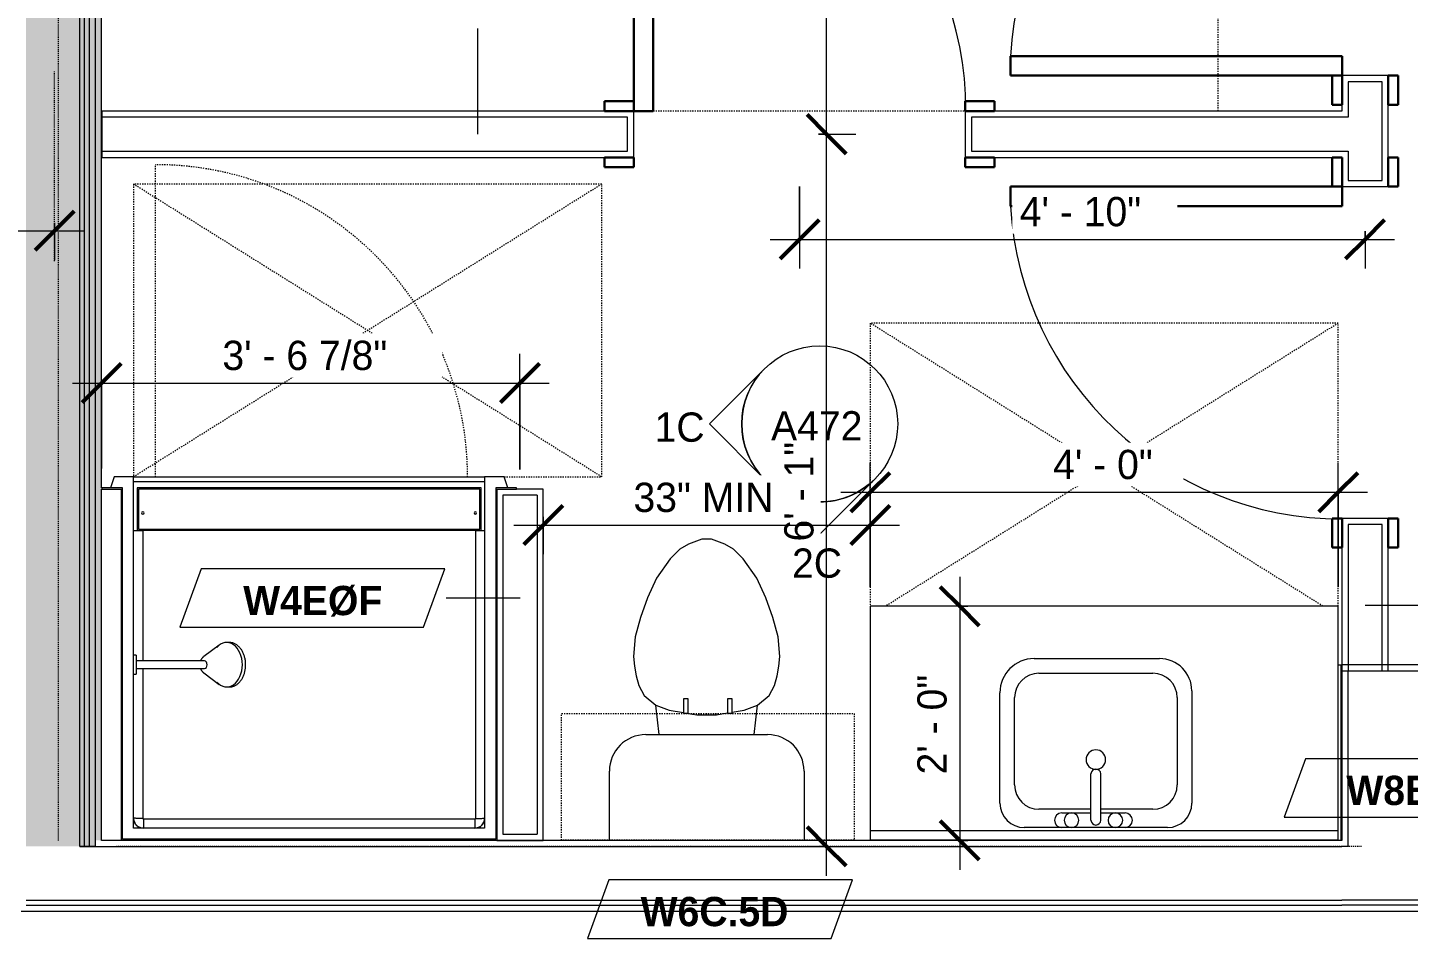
# Model space of a CAD drawing. Header units: inches. Extents: x -4010 to -1814, y 9846 to 12241.
# Drawn here: x -3341.9 to -3200.3, y 11715.3 to 11808.7 of the extents above; entities that cross this region are included whole.
import ezdxf

# ---------------------------------------------------------------- set-up
doc = ezdxf.new("R2010")
doc.units = ezdxf.units.IN
doc.header["$MEASUREMENT"] = 0
doc.linetypes.add('Dash', pattern=[0.25, 0.125, -0.125])
doc.linetypes.add('Dash 3_32_', pattern=[0.1875, 0.09375, -0.09375])
for name, color, linetype, lineweight in [('0-1', 7, 'Continuous', 5), ('0-3', 8, 'Continuous', 9), ('A-ANNO-DIMS', 211, 'Continuous', 9), ('A-ANNO-DIMS-32', 211, 'Continuous', 9), ('A-DETL-1', 90, 'Dash 3_32_', 18), ('A-DOOR-3', 31, 'Continuous', 9), ('A-DOOR-4', 31, 'Continuous', 30), ('A-DOOR-FRAM-3', 31, 'Continuous', 30), ('A-GENM', 5, 'Continuous', 9), ('A-GENM-HDLN', 13, 'Dash', 9), ('A-WALL', 113, 'Continuous', 18), ('A-WALL-2', 250, 'Continuous', 18), ('A-WALL-3', 113, 'Continuous', 9), ('A-WALL-IDEN', 211, 'Continuous', 9), ('G-ANNO-SYMB-3', 111, 'Continuous', 9), ('I-FURN', 30, 'Continuous', 9), ('I-FURN-HDLN', 30, 'Dash', 9), ('I-WALL-2', 241, 'Continuous', 5), ('I-WALL-3', 7, 'Continuous', 9), ('I-WALL-4', 2, 'Continuous', 9), ('P-SANR-FIXT', 6, 'Continuous', 9), ('P-SANR-FIXT-HDLN', 131, 'Dash', 9), ('Q-CASE', 31, 'Continuous', 9), ('Q-CASE-1', 31, 'Dash', 9)]:
    doc.layers.add(name, color=color, linetype=linetype, lineweight=lineweight)
doc.styles.add('Century Gothic', font='ufonts.com_century-gothic.ttf', dxfattribs={"height": 3})
doc.styles.add('Century Gothic_B_1', font='GOTHICB.TTF', dxfattribs={"height": 3})
doc.dimstyles.new('OD_1__HACK_2', dxfattribs={"dimscale": 12, "dimtxt": 3.132505, "dimasz": 0.333333, "dimexe": 0.25, "dimexo": 0.166667, "dimgap": 0.041667, "dimtad": 1, "dimdec": 4, "dimrnd": 0.0625, "dimzin": 3, "dimdsep": 46, "dimlunit": 4, "dimtxsty": 'Century Gothic', "dimblk1": 'OBLIQUE', "dimblk2": 'OBLIQUE', "dimsah": 1, "dimcen": 0.09, "dimdle": 0.25, "dimazin": 0, "dimtfac": 1, "dimtdec": 4, "dimtix": 1, "dimtmove": 0, "dimatfit": 3, "dimfxl": 1, "dimtvp": 1, "dimtfill": 1, "dimfrac": 2, "dimtolj": 1, "dimtzin": 0, "dimarcsym": 2})
doc.dimstyles.new('OD_1__HACK_2_1', dxfattribs={"dimscale": 12, "dimtxt": 3.132505, "dimasz": 0.333333, "dimexe": 0.25, "dimexo": 0.166667, "dimgap": 0.041667, "dimtad": 1, "dimdec": 4, "dimrnd": 0.0625, "dimzin": 3, "dimdsep": 46, "dimlunit": 4, "dimtxsty": 'Century Gothic', "dimblk1": 'OBLIQUE', "dimblk2": 'OBLIQUE', "dimsah": 1, "dimcen": 0.09, "dimdle": 0.25, "dimazin": 0, "dimtfac": 1, "dimtdec": 4, "dimtix": 1, "dimtmove": 0, "dimatfit": 3, "dimfxl": 1, "dimtvp": 1, "dimtfill": 1, "dimfrac": 2, "dimtolj": 1, "dimtzin": 0, "dimarcsym": 2})

# ---------------------------------------------------------------- blocks, each defined once
blk = doc.blocks.new('Basic Wall _ INT - W8BØF - _5_8 GYP - 2X8 WOOD_BATT_ - 5_8 GYP_ - ___-2320141-UNIT PLANS - 2ND _ 3RD FLOOR')
at = {"layer": 'I-WALL-3'}
for p, q in [((-3207.47, 11743.36), (-3207.22, 11743.36)), ((-3207.22, 11743.36), (-3207.22, 11725.36)), ((-3207.22, 11743.36), (-3207.14, 11743.36)), ((-3207.14, 11743.36), (-3207.1, 11743.36))]:
    blk.add_line(p, q, dxfattribs=at)
blk = doc.blocks.new('CTR - 1st Phase - Common Walls_rvt-1-UNIT PLANS - 2ND _ 3RD FLOOR')
at = {"layer": 'I-WALL-2'}
for points in [[(-3342.04, 11724.74), (-3336.54, 11724.74), (-3336.54, 12110.34), (-3342.04, 12110.34), (-3342.04, 11725.36)], [(-3336.54, 11724.74), (-3336.04, 11724.74), (-3336.04, 12110.34), (-3336.54, 12110.34), (-3336.54, 11725.36)], [(-3336.04, 11724.74), (-3335.54, 11724.74), (-3335.54, 12110.34), (-3336.04, 12110.34), (-3336.04, 11725.36)], [(-3335.54, 11724.74), (-3334.91, 11724.74), (-3334.91, 12110.34), (-3335.54, 12110.34), (-3335.54, 11725.36)], [(-3334.91, 11725.36), (-3334.29, 11725.36), (-3334.29, 12110.34), (-3334.91, 12110.34), (-3334.91, 11726.32)]]:
    blk.add_hatch(color=256, dxfattribs=at).paths.add_polyline_path(points, flags=0)
at = {"layer": 'A-WALL-2'}
for p, q in [((-3336.54, 11725.36), (-3336.54, 12110.34)), ((-3336.04, 11725.36), (-3336.04, 12110.34)), ((-3335.54, 11725.36), (-3335.54, 12110.34)), ((-3334.91, 11725.36), (-3334.91, 12110.34)), ((-3206.47, 11742.74), (-3199.22, 11742.74)), ((-3206.47, 11724.74), (-3206.47, 11742.74)), ((-3336.54, 11724.74), (-3336.54, 11725.36)), ((-3336.04, 11724.74), (-3336.54, 11724.74)), ((-3336.54, 11724.74), (-3336.04, 11724.74)), ((-3336.04, 11724.74), (-3336.04, 11725.36)), ((-3335.54, 11724.74), (-3336.04, 11724.74)), ((-3336.04, 11724.74), (-3335.54, 11724.74)), ((-3335.54, 11724.74), (-3335.54, 11725.36)), ((-3334.91, 11724.74), (-3335.54, 11724.74)), ((-3335.54, 11724.74), (-3334.91, 11724.74)), ((-3334.91, 11724.74), (-3334.91, 11725.36)), ((-3334.91, 11724.74), (-3207.1, 11724.74)), ((-3206.47, 11724.74), (-3207.1, 11724.74)), ((-3342.04, 11719.24), (-3207.1, 11719.24)), ((-3342.04, 11718.74), (-3207.1, 11718.74)), ((-3206.47, 11719.24), (-3207.1, 11719.24)), ((-3199.22, 11718.74), (-3207.1, 11718.74)), ((-3199.22, 11719.24), (-3206.47, 11719.24))]:
    blk.add_line(p, q, dxfattribs=at)
at = {"layer": 'I-WALL-3'}
for p, q in [((-3334.29, 11761.49), (-3334.29, 12110.34)), ((-3334.29, 11725.36), (-3334.29, 11761.36)), ((-3207.1, 11743.36), (-3207.1, 11725.36)), ((-3206.47, 11743.36), (-3207.1, 11743.36)), ((-3198.6, 11743.36), (-3206.47, 11743.36)), ((-3332.26, 11725.36), (-3334.29, 11725.36)), ((-3207.1, 11725.36), (-3293.76, 11725.36)), ((-3342.54, 11718.11), (-3207.1, 11718.11)), ((-3207.1, 11718.11), (-3198.6, 11718.11))]:
    blk.add_line(p, q, dxfattribs=at)
at = {"layer": '0-3'}
blk.add_blockref('Basic Wall _ INT - W8BØF - _5_8 GYP - 2X8 WOOD_BATT_ - 5_8 GYP_ - ___-2320141-UNIT PLANS - 2ND _ 3RD FLOOR', (0, 0), dxfattribs=at)
blk = doc.blocks.new('SWING - SINGLE - FLUSH - 2-10 x 6-8 - PRIVACY-3199405-UNIT PLANS - 2ND _ 3RD FLOOR')
at = {"layer": 'A-DOOR-3'}
blk.add_arc((17, -2.37), 34.07, 180, 266.6343, dxfattribs=at)
at = {"layer": 'A-DOOR-4'}
for p, q in [((15, -2.37), (15, -36.38)), ((17, -2.37), (15, -2.37)), ((17, -2.37), (17, -36.38)), ((17, -36.38), (15, -36.38))]:
    blk.add_line(p, q, dxfattribs=at)
at = {"layer": 'A-DOOR-FRAM-3'}
for p, q in [((-20, 2.38), (-20, 3.38)), ((-20, 3.38), (-17, 3.38)), ((-17, 3.38), (-17, 2.38)), ((17, 2.38), (17, 3.38)), ((17, 3.38), (20, 3.38)), ((20, 3.38), (20, 2.38)), ((-17, 2.38), (-20, 2.38)), ((20, 2.38), (17, 2.38)), ((-20, -2.37), (-17, -2.37)), ((-20, -3.37), (-20, -2.37)), ((-17, -2.37), (-17, -3.37)), ((17, -2.37), (20, -2.37)), ((17, -3.37), (17, -2.37)), ((20, -2.37), (20, -3.37)), ((-17, -3.37), (-20, -3.37)), ((20, -3.37), (17, -3.37))]:
    blk.add_line(p, q, dxfattribs=at)
blk = doc.blocks.new('Bed-Standard - Queen 60_ x 79_-1242961-UNIT PLANS - 2ND _ 3RD FLOOR')
at = {"layer": 'I-FURN-HDLN'}
for p, q in [((-55.31, -17.36), (-55.31, -51.36)), ((-55.31, -77.3), (-7.94, -77.3))]:
    blk.add_line(p, q, dxfattribs=at)
blk = doc.blocks.new('M_Sink Vanity-Square - 500 x 440mm-1372835-UNIT PLANS - 2ND _ 3RD FLOOR')
at = {"layer": 'P-SANR-FIXT'}
for p, q in [((-5.72, 10.23), (7.14, 10.23)), ((-5.22, 8.73), (6.46, 8.73)), ((-9.22, -4.59), (-9.22, 6.73)), ((-7.72, -2.72), (-7.72, 6.23)), ((8.96, 6.23), (8.96, -2.72)), ((10.46, 6.91), (10.46, -4.59)), ((0.12, -6.33), (0.12, -1.59)), ((1.12, -6.33), (1.12, -1.59)), ((0.12, -5.22), (-5.22, -5.22)), ((-2.88, -5.59), (0.12, -5.59)), ((6.46, -5.22), (1.12, -5.22)), ((1.12, -5.59), (3.62, -5.59)), ((7.96, -7.09), (-6.72, -7.09)), ((3.62, -7.09), (-2.88, -7.09))]:
    blk.add_line(p, q, dxfattribs=at)
for centre, radius, start, end in [((-5.72, 6.73), 3.5, 90, 180), ((7.14, 6.91), 3.32, 360, 90), ((-5.22, 6.23), 2.5, 90, 180), ((6.46, 6.23), 2.5, 360, 90), ((0.62, -0.13), 1, 360, 180), ((0.62, -0.13), 1, 180, 0), ((0.62, -1.59), 0.5, 360, 180), ((-5.22, -2.72), 2.5, 180, 270), ((6.46, -2.72), 2.5, 270, 360), ((-6.72, -4.59), 2.5, 180, 270), ((-2.88, -6.34), 0.75, 90, 270), ((-1.88, -6.34), 0.75, 360, 180), ((2.62, -6.34), 0.75, 0, 180), ((3.62, -6.34), 0.75, 270, 90), ((7.96, -4.59), 2.5, 270, 0), ((-1.88, -6.34), 0.75, 180, 0), ((0.62, -6.33), 0.5, 180, 0), ((2.62, -6.34), 0.75, 180, 0)]:
    blk.add_arc(centre, radius, start, end, dxfattribs=at)
blk = doc.blocks.new('Toilet-Domestic-3D - Toilet-Domestic-3D-1352612-UNIT PLANS - 2ND _ 3RD FLOOR')
at = {"layer": 'P-SANR-FIXT'}
for p, q in [((-9.98, 11.75), (-9.98, 18.86)), ((9.98, 18.86), (9.98, 11.75)), ((6.25, 8.02), (-6.25, 8.02)), ((-4.86, 8.02), (-5.21, 5)), ((4.86, 8.02), (5.21, 5)), ((-2.61, 5.72), (-3.84, 5.5)), ((-1, 6), (-2.13, 5.8)), ((1, 6), (-1, 6)), ((1.89, 5.84), (1, 6)), ((3.84, 5.5), (2.37, 5.76)), ((-5.21, 5), (-6.4, 4)), ((-3.84, 5.5), (-5.21, 5)), ((5.21, 5), (3.84, 5.5)), ((6.4, 4), (5.21, 5)), ((-6.97, 3), (-7.24, 2)), ((-6.4, 4), (-6.97, 3)), ((6.97, 3), (6.4, 4)), ((7.24, 2), (6.97, 3)), ((-7.24, 2), (-7.41, 1)), ((7.41, 1), (7.24, 2)), ((-7.41, 1), (-7.5, 0)), ((-7.5, 0), (-7.33, -1.99)), ((7.33, -1.99), (7.5, 0)), ((7.5, 0), (7.41, 1)), ((-7.33, -1.99), (-6.79, -4)), ((6.79, -4), (7.33, -1.99)), ((-6.79, -4), (-6.06, -6)), ((6.06, -6), (6.79, -4)), ((-6.06, -6), (-5.13, -8)), ((5.13, -8), (6.06, -6)), ((-5.13, -8), (-3.74, -10)), ((3.74, -10), (5.13, -8)), ((-3.74, -10), (-2.74, -11)), ((-2.74, -11), (-1.87, -11.5)), ((1.87, -11.5), (2.74, -11)), ((2.74, -11), (3.74, -10)), ((-1.87, -11.5), (-0.5, -12)), ((-0.5, -12), (0.5, -12)), ((0.5, -12), (1.87, -11.5))]:
    blk.add_line(p, q, dxfattribs=at)
for centre, start, end in [((-6.25, 11.75), 180, 270), ((6.25, 11.75), 270, 360)]:
    blk.add_arc(centre, 3.73, start, end, dxfattribs=at)
blk = doc.blocks.new('Bath Vanity - Bath Vanity 48_-3150017-UNIT PLANS - 2ND _ 3RD FLOOR')
at = {"layer": 'Q-CASE'}
for p, q in [((24.74, 24), (-23.26, 24)), ((-23.26, 24), (-23.26, 1)), ((24.74, 1), (24.74, 24))]:
    blk.add_line(p, q, dxfattribs=at)
blk = doc.blocks.new('ADA Clearances - 30_x48_-3255449-UNIT PLANS - 2ND _ 3RD FLOOR')
at = {"layer": 'A-GENM-HDLN'}
for p, q in [((15, -24), (-15, 24)), ((-15, -24), (15, 24)), ((15, 24), (-15, 24)), ((15, -24), (15, 24)), ((-15, -14), (-15, -24)), ((-15, -24), (15, -24))]:
    blk.add_line(p, q, dxfattribs=at)
blk = doc.blocks.new('ADA Clearances - 30_x48_-V37-UNIT PLANS - 2ND _ 3RD FLOOR')
at = {"layer": 'A-GENM-HDLN'}
for p, q in [((-14, -22.41), (15, 24)), ((15, 24), (-14, 24)), ((15, -24), (15, 24)), ((15, -24), (-14, 22.41)), ((-14, -24), (-8, -24)), ((-5, -24), (15, -24))]:
    blk.add_line(p, q, dxfattribs=at)
blk = doc.blocks.new('BATHROOM MIRROR - BATHROOM MIRROR 48_-3123886-UNIT PLANS - 2ND _ 3RD FLOOR')
at = {"layer": 'Q-CASE'}
for p, q in [((-23.26, -23), (24.74, -23)), ((-23.26, -23), (-23.26, -24)), ((24.74, -24), (-23.26, -24)), ((24.74, -24), (24.74, -23))]:
    blk.add_line(p, q, dxfattribs=at)
blk = doc.blocks.new('300 Series Wall Hung Cabinet_326 - 30_-2909953-UNIT PLANS - 2ND _ 3RD FLOOR')
at = {"layer": 'Q-CASE'}
for p, q in [((-2.01, 14.69), (-2.5, 14.69)), ((-2.5, 14.69), (-2.5, 13.19)), ((-2.01, 13.19), (-2.01, 14.69)), ((2.49, 14.69), (2, 14.69)), ((2, 14.69), (2, 13.19)), ((2.49, 13.19), (2.49, 14.69)), ((-2.01, 13.19), (-2.5, 13.19)), ((2.49, 13.19), (2, 13.19))]:
    blk.add_line(p, q, dxfattribs=at)
at = {"layer": 'Q-CASE-1'}
for p, q in [((-15, 0.19), (-15, 13.19)), ((-15, 13.19), (15, 13.19)), ((15, 13.19), (15, 0.19)), ((15, 0.19), (-15, 0.19))]:
    blk.add_line(p, q, dxfattribs=at)
blk = doc.blocks.new('SWING - SINGLE - FLUSH - 2-10 x 6-8 - PRIVACY-3199407-UNIT PLANS - 2ND _ 3RD FLOOR')
at = {"layer": 'A-DOOR-3'}
blk.add_arc((17, 2.37), 34.07, 93.3657, 180, dxfattribs=at)
at = {"layer": 'A-DOOR-4'}
for p, q in [((15, 2.37), (15, 36.38)), ((17, 36.38), (15, 36.38)), ((17, 2.37), (17, 36.38)), ((17, 2.37), (15, 2.37))]:
    blk.add_line(p, q, dxfattribs=at)
at = {"layer": 'A-DOOR-FRAM-3'}
for p, q in [((-17, 3.37), (-20, 3.37)), ((-20, 3.37), (-20, 2.37)), ((-17, 2.37), (-17, 3.37)), ((20, 3.37), (17, 3.37)), ((17, 3.37), (17, 2.37)), ((20, 2.37), (20, 3.37)), ((-20, 2.37), (-17, 2.37)), ((17, 2.37), (20, 2.37)), ((-17, -2.38), (-20, -2.38)), ((-20, -2.38), (-20, -3.38)), ((-17, -3.38), (-17, -2.38)), ((20, -2.38), (17, -2.38)), ((17, -2.38), (17, -3.38)), ((20, -3.38), (20, -2.38)), ((-20, -3.38), (-17, -3.38)), ((17, -3.38), (20, -3.38))]:
    blk.add_line(p, q, dxfattribs=at)
blk = doc.blocks.new('4LBS24238A75FTB_V2 - 4LBS24238A75FTB_V2-V46-UNIT PLANS - 2ND _ 3RD FLOOR')
at = {"layer": 'P-SANR-FIXT'}
for p, q in [((0, -0.5), (38.5, -0.5)), ((0, -36.5), (0, -0.5)), ((0.12, -36.62), (0.12, -0.63)), ((0.12, -0.63), (38.38, -0.63)), ((38.38, -0.63), (38.38, -36.62)), ((38.5, -0.5), (38.5, -36.5)), ((1.25, -37.75), (1.25, -1.75)), ((1.25, -1.75), (37.25, -1.75)), ((1.3, -2.43), (1.28, -2.51)), ((1.38, -2.26), (1.37, -2.28)), ((1.42, -2.2), (1.4, -2.23)), ((1.58, -2.01), (1.51, -2.08)), ((1.73, -1.9), (1.7, -1.92)), ((2.01, -1.78), (1.93, -1.8)), ((2.2, -32.27), (2.2, -2.75)), ((2.25, -1.77), (2.25, -1.75)), ((36.25, -1.77), (2.25, -1.77)), ((36.25, -2.7), (2.25, -2.7)), ((36.25, -1.77), (36.25, -1.75)), ((36.3, -18.11), (36.3, -2.75)), ((36.57, -1.8), (36.49, -1.78)), ((36.8, -1.92), (36.77, -1.9)), ((36.99, -2.08), (36.92, -2.01)), ((37.1, -2.23), (37.08, -2.2)), ((37.13, -2.28), (37.12, -2.26)), ((37.22, -2.51), (37.2, -2.43)), ((37.25, -1.75), (37.25, -17.52)), ((36.3, -32.27), (36.3, -18.89)), ((37.25, -19.48), (37.25, -37.75)), ((1.62, -32.27), (1.62, -36.62)), ((36.75, -32.38), (1.75, -32.38)), ((1.75, -32.38), (1.75, -36.5)), ((2.2, -32.27), (36.3, -32.27)), ((36.75, -36.5), (36.75, -32.38)), ((36.88, -36.62), (36.88, -32.27)), ((0, -36.5), (-2.02, -36.5)), ((-2.02, -36.5), (-2.02, -36.62)), ((-2.02, -36.62), (0.12, -36.62)), ((-1.13, -36.62), (-0.75, -37.75)), ((1.62, -36.62), (36.88, -36.62)), ((1.75, -36.5), (36.75, -36.5)), ((38.38, -36.62), (40.52, -36.62)), ((40.52, -36.5), (38.5, -36.5)), ((39.25, -37.75), (39.63, -36.62)), ((40.52, -36.62), (40.52, -36.5)), ((-0.75, -37.75), (1.25, -37.75)), ((1.25, -37.25), (37.25, -37.25)), ((1.25, -37.75), (1.25, -37.25)), ((37.25, -37.75), (1.25, -37.75)), ((37.25, -37.25), (37.25, -37.75)), ((37.25, -37.75), (39.25, -37.75))]:
    blk.add_line(p, q, dxfattribs=at)
for centre, radius, start, end in [((2.25, -2.75), 1, 90, 180), ((36.25, -2.75), 1, 0, 90), ((2.2, -34.06), 0.125, 0, 180), ((36.3, -34.06), 0.125, 0, 180), ((2.2, -34.06), 0.125, 180, 0), ((36.3, -34.06), 0.125, 180, 0)]:
    blk.add_arc(centre, radius, start, end, dxfattribs=at)
for centre, start_param, end_param in [((2.2, -32.28), 1.570796, 3.141593), ((36.3, -32.28), 0, 1.570796)]:
    blk.add_ellipse(centre, major_axis=(0.95, 0), ratio=0.019505, start_param=start_param, end_param=end_param, dxfattribs=at)
for points, knots in [([(2.25, -1.77), (2.18, -1.77), (2.05, -1.78), (1.8, -1.86), (1.52, -2.04), (1.34, -2.32), (1.26, -2.57), (1.25, -2.7), (1.25, -2.77)], [0, 0, 0, 0, 0.125, 0.25, 0.5, 0.75, 0.875, 1, 1, 1, 1]), ([(1.38, -2.25), (1.41, -2.21), (1.47, -2.12), (1.54, -2.04), (1.59, -2)], [-0.6665731, -0.6665731, -0.6665731, -0.6665731, -0.5714286, -0.4611793, -0.4611793, -0.4611793, -0.4611793]), ([(1.75, -1.88), (1.77, -1.87), (1.86, -1.82), (2.03, -1.77), (2.17, -1.75), (2.25, -1.75)], [-0.3333068, -0.3333068, -0.3333068, -0.3333068, -0.2857143, -0.1428571, 0, 0, 0, 0]), ([(2.25, -2.7), (2.24, -2.7), (2.24, -2.7), (2.23, -2.7), (2.22, -2.71), (2.22, -2.71), (2.21, -2.72), (2.21, -2.73), (2.2, -2.74), (2.2, -2.74), (2.2, -2.75), (2.2, -2.75)], [-1, -1, -1, -1, -0.833333, -0.75, -0.666667, -0.583333, -0.416667, -0.333333, -0.208333, -0.083333, 0, 0, 0, 0]), ([(36.25, -1.75), (36.31, -1.75), (36.42, -1.76), (36.59, -1.8), (36.7, -1.85), (36.75, -1.88)], [-1, -1, -1, -1, -0.8928571, -0.7857143, -0.6666667, -0.6666667, -0.6666667, -0.6666667]), ([(37.25, -2.77), (37.25, -2.7), (37.24, -2.57), (37.16, -2.32), (36.98, -2.04), (36.7, -1.86), (36.45, -1.78), (36.32, -1.77), (36.25, -1.77)], [0, 0, 0, 0, 0.125, 0.25, 0.5, 0.75, 0.875, 1, 1, 1, 1]), ([(36.3, -2.75), (36.3, -2.74), (36.3, -2.74), (36.3, -2.73), (36.29, -2.72), (36.29, -2.72), (36.28, -2.71), (36.27, -2.71), (36.26, -2.7), (36.26, -2.7), (36.25, -2.7), (36.25, -2.7)], [-1, -1, -1, -1, -0.833333, -0.75, -0.666667, -0.583333, -0.416667, -0.333333, -0.208333, -0.083333, 0, 0, 0, 0]), ([(36.75, -1.88), (36.79, -1.91), (36.89, -1.97), (36.97, -2.05), (37.01, -2.1)], [-0.6665731, -0.6665731, -0.6665731, -0.6665731, -0.5714286, -0.4475924, -0.4475924, -0.4475924, -0.4475924]), ([(37.12, -2.25), (37.13, -2.27), (37.16, -2.33), (37.18, -2.38), (37.19, -2.42)], [-0.3333068, -0.3333068, -0.3333068, -0.3333068, -0.2857143, -0.2174647, -0.2174647, -0.2174647, -0.2174647])]:
    blk.add_open_spline(points, degree=3, knots=knots, dxfattribs=at)
for points in [[(1.25, -2.75), (1.25, -2.74), (1.25, -2.72), (1.25, -2.71)], [(2.2, -2.75), (2.12, -2.75), (1.95, -2.75), (1.72, -2.75), (1.52, -2.76), (1.37, -2.76), (1.27, -2.76), (1.25, -2.77), (1.25, -2.77)], [(1.35, -2.32), (1.36, -2.3), (1.37, -2.27), (1.38, -2.25)], [(1.63, -1.97), (1.67, -1.94), (1.71, -1.91), (1.75, -1.88)], [(2.25, -2.7), (2.25, -2.62), (2.25, -2.45), (2.25, -2.22), (2.25, -2.03), (2.25, -1.88), (2.25, -1.82), (2.25, -1.8)], [(36.25, -2.7), (36.25, -2.62), (36.25, -2.45), (36.25, -2.22), (36.25, -2.03), (36.25, -1.88), (36.25, -1.82), (36.25, -1.8)], [(36.3, -2.75), (36.38, -2.75), (36.55, -2.75), (36.78, -2.75), (36.98, -2.76), (37.13, -2.76), (37.23, -2.76), (37.25, -2.77), (37.25, -2.77)], [(37.04, -2.14), (37.07, -2.18), (37.09, -2.21), (37.12, -2.25)], [(37.25, -2.67), (37.25, -2.7), (37.25, -2.72), (37.25, -2.75)]]:
    blk.add_open_spline(points, degree=3, dxfattribs=at)
at = {"layer": 'P-SANR-FIXT-HDLN'}
blk.add_line((35, -37.75), (35, -69.75), dxfattribs=at)
blk.add_arc((35, -37.75), 32, 180, 270, dxfattribs=at)
blk = doc.blocks.new('Shower Head - Shower Head-3260035-UNIT PLANS - 2ND _ 3RD FLOOR')
at = {"layer": 'P-SANR-FIXT'}
for p, q in [((-2.28, 9.81), (-2.28, 9.54)), ((-2.02, 8.78), (-0.84, 7.19)), ((0.84, 7.19), (2.02, 8.78)), ((2.28, 9.54), (2.28, 9.81)), ((-0.39, 7.27), (-0.39, 6.01)), ((0.39, 6.01), (0.39, 7.27)), ((-0.98, 0.26), (-0.98, 0)), ((-0.98, 0.26), (0.98, 0.26)), ((0.98, 0), (-0.98, 0)), ((-0.39, 1), (-0.39, 0.26)), ((0.39, 0.26), (0.39, 1)), ((0.98, 0), (0.98, 0.26))]:
    blk.add_line(p, q, dxfattribs=at)
at = {"layer": 'P-SANR-FIXT', "flags": 128}
for points in [[(0, 11.49), (-0.09, 11.49), (-0.18, 11.48), (-0.27, 11.48), (-0.35, 11.47), (-0.44, 11.46), (-0.53, 11.44), (-0.62, 11.43), (-0.7, 11.41), (-0.79, 11.39), (-0.87, 11.36), (-0.95, 11.34), (-1.03, 11.31), (-1.11, 11.28), (-1.19, 11.25), (-1.26, 11.21), (-1.34, 11.17), (-1.41, 11.13), (-1.48, 11.09), (-1.55, 11.05), (-1.61, 11), (-1.68, 10.95), (-1.74, 10.9), (-1.8, 10.85), (-1.85, 10.8), (-1.9, 10.74), (-1.95, 10.69), (-2, 10.63), (-2.04, 10.57), (-2.08, 10.51), (-2.12, 10.44), (-2.15, 10.38), (-2.18, 10.31), (-2.21, 10.25), (-2.23, 10.18), (-2.25, 10.11), (-2.26, 10.04), (-2.27, 9.97), (-2.28, 9.9), (-2.28, 9.83), (-2.28, 9.81)], [(2.28, 9.81), (2.28, 9.88), (2.28, 9.95), (2.27, 10.02), (2.25, 10.09), (2.24, 10.16), (2.21, 10.23), (2.19, 10.3), (2.16, 10.36), (2.13, 10.43), (2.09, 10.49), (2.05, 10.55), (2.01, 10.61), (1.97, 10.67), (1.92, 10.73), (1.86, 10.79), (1.81, 10.84), (1.75, 10.89), (1.69, 10.94), (1.63, 10.99), (1.57, 11.04), (1.5, 11.08), (1.43, 11.12), (1.36, 11.16), (1.28, 11.2), (1.21, 11.24), (1.13, 11.27), (1.05, 11.3), (0.97, 11.33), (0.89, 11.36), (0.81, 11.38), (0.72, 11.4), (0.64, 11.42), (0.55, 11.44), (0.47, 11.45), (0.38, 11.46), (0.29, 11.47), (0.2, 11.48), (0.11, 11.49), (0.02, 11.49), (0, 11.49)], [(-0.84, 7.19), (-0.81, 7.16), (-0.79, 7.13), (-0.76, 7.1), (-0.73, 7.08), (-0.7, 7.05), (-0.68, 7.03), (-0.65, 7.01), (-0.62, 6.98), (-0.59, 6.97), (-0.56, 6.95), (-0.53, 6.93), (-0.49, 6.91), (-0.46, 6.9), (-0.43, 6.89), (-0.4, 6.87)], [(0.39, 6.87), (0.43, 6.88), (0.46, 6.9), (0.49, 6.91), (0.52, 6.93), (0.55, 6.94), (0.58, 6.96), (0.61, 6.98), (0.64, 7), (0.67, 7.03), (0.7, 7.05), (0.73, 7.07), (0.76, 7.1), (0.78, 7.13), (0.81, 7.16), (0.83, 7.19), (0.84, 7.19)], [(-0.39, 6.01), (-0.39, 5.81), (-0.39, 5.6), (-0.39, 5.38), (-0.39, 5.15), (-0.39, 4.92), (-0.39, 4.68), (-0.39, 4.43), (-0.39, 4.18), (-0.39, 3.93), (-0.39, 3.67), (-0.39, 3.4), (-0.39, 3.13), (-0.39, 2.86), (-0.39, 2.59), (-0.39, 2.31), (-0.39, 2.03), (-0.39, 1.75), (-0.39, 1.46), (-0.39, 1.18), (-0.39, 1)], [(0.39, 1), (0.39, 1.29), (0.39, 1.57), (0.39, 1.85), (0.39, 2.13), (0.39, 2.41), (0.39, 2.69), (0.39, 2.96), (0.39, 3.23), (0.39, 3.5), (0.39, 3.76), (0.39, 4.02), (0.39, 4.27), (0.39, 4.52), (0.39, 4.77), (0.39, 5), (0.39, 5.23), (0.39, 5.46), (0.39, 5.67), (0.39, 5.88), (0.39, 6.01)]]:
    blk.add_lwpolyline(points, dxfattribs=at)
at = {"layer": 'P-SANR-FIXT'}
for centre, major_axis, start_param, end_param in [((0, 9.54), (-2.28, 0), 4.712389, 6.956384), ((0, 9.54), (2.28, 0), 5.609987, 7.853982), ((0, 7.27), (-0.394, 0), 4.712389, 6.283185), ((0, 7.27), (-0.394, 0), 3.141593, 4.712389)]:
    blk.add_ellipse(centre, major_axis=major_axis, ratio=0.707107, start_param=start_param, end_param=end_param, dxfattribs=at)
blk = doc.blocks.new('Elevation - Filled Arrow-152140-UNIT PLANS - 2ND _ 3RD FLOOR')
at = {"layer": 'G-ANNO-SYMB-3'}
for start, end in [(360, 180), (180, 360)]:
    blk.add_arc((0, 0), 0.25, start, end, dxfattribs=at)
blk = doc.blocks.new('Elevation - Filled Arrow-151867-UNIT PLANS - 2ND _ 3RD FLOOR')
at = {"layer": 'G-ANNO-SYMB-3'}
for p, q in [((0, 0.3536), (-0.1768, 0.1768)), ((0.1768, 0.1768), (0, 0.3536))]:
    blk.add_line(p, q, dxfattribs=at)
blk.add_arc((0, 0), 0.25, 45, 135, dxfattribs=at)
blk = doc.blocks.new('DIMBLOCK130-UNIT PLANS - 2ND _ 3RD FLOOR')
at = {"layer": 'A-ANNO-DIMS-32', "lineweight": 50}
for p, q in [((-3415.53, 11787.84), (-3413.53, 11789.84)), ((-3339.12, 11787.84), (-3337.12, 11789.84)), ((-3415.53, 11787.84), (-3417.53, 11785.84)), ((-3339.12, 11787.84), (-3341.12, 11785.84))]:
    blk.add_line(p, q, dxfattribs=at)
at = {"layer": 'A-ANNO-DIMS-32'}
for p, q in [((-3415.53, 11788.67), (-3415.53, 11784.84)), ((-3415.53, 11787.84), (-3415.53, 11788.67)), ((-3415.53, 11787.84), (-3336.12, 11787.84)), ((-3339.12, 11788.67), (-3339.12, 11784.84)), ((-3339.12, 11787.84), (-3339.12, 11788.67))]:
    blk.add_line(p, q, dxfattribs=at)
at = {"layer": 'A-ANNO-DIMS-32', "color": 0, "insert": (-3387.57, 11792.19), "char_height": 3, "width": 24.5827, "attachment_point": 1, "line_spacing_factor": 0.984502, "style": 'Century Gothic', "bg_fill": 3, "box_fill_scale": 1.25, "bg_fill_color": 256, "bg_fill_true_color": 13158600, "bg_fill_transparency": 0}
blk.add_mtext('6\' - 4 7/16"', dxfattribs=at)
blk = doc.blocks.new('_Oblique')
at = {"color": 0, "linetype": 'ByBlock', "lineweight": -2}
blk.add_line((-0.5, -0.5), (0.5, 0.5), dxfattribs=at)
blk = doc.blocks.new('DIMBLOCK186-UNIT PLANS - 2ND _ 3RD FLOOR')
at = {"layer": 'A-ANNO-DIMS-32', "lineweight": 50}
for p, q in [((-3259.94, 11797.74), (-3261.94, 11799.74)), ((-3259.94, 11797.74), (-3257.94, 11795.74)), ((-3259.94, 11724.74), (-3261.94, 11726.74)), ((-3259.94, 11724.74), (-3257.94, 11722.74))]:
    blk.add_line(p, q, dxfattribs=at)
at = {"layer": 'A-ANNO-DIMS-32'}
for p, q in [((-3260.77, 11797.74), (-3256.94, 11797.74)), ((-3259.94, 11797.74), (-3260.77, 11797.74)), ((-3259.94, 11721.74), (-3259.94, 11797.74)), ((-3260.77, 11724.74), (-3256.94, 11724.74)), ((-3259.94, 11724.74), (-3260.77, 11724.74))]:
    blk.add_line(p, q, dxfattribs=at)
at = {"layer": 'A-ANNO-DIMS-32', "color": 0, "insert": (-3264.29, 11755.99), "char_height": 3, "width": 12.5897, "attachment_point": 1, "rotation": 90, "line_spacing_factor": 0.984502, "style": 'Century Gothic', "bg_fill": 3, "box_fill_scale": 1.25, "bg_fill_color": 256, "bg_fill_true_color": 13158600, "bg_fill_transparency": 0}
blk.add_mtext('6\' - 1"', dxfattribs=at)
blk = doc.blocks.new('DIMBLOCK187-UNIT PLANS - 2ND _ 3RD FLOOR')
at = {"layer": 'A-ANNO-DIMS-32', "lineweight": 50}
for p, q in [((-3259.94, 11916.74), (-3261.94, 11918.74)), ((-3259.94, 11916.74), (-3257.94, 11914.74)), ((-3259.94, 11797.74), (-3261.94, 11799.74)), ((-3259.94, 11797.74), (-3257.94, 11795.74))]:
    blk.add_line(p, q, dxfattribs=at)
at = {"layer": 'A-ANNO-DIMS-32'}
for p, q in [((-3260.77, 11916.74), (-3256.94, 11916.74)), ((-3259.94, 11916.74), (-3260.77, 11916.74)), ((-3259.94, 11797.74), (-3259.94, 11916.74)), ((-3260.77, 11797.74), (-3256.94, 11797.74)), ((-3259.94, 11797.74), (-3260.77, 11797.74))]:
    blk.add_line(p, q, dxfattribs=at)
at = {"layer": 'A-ANNO-DIMS-32', "color": 0, "insert": (-3264.29, 11850.83), "char_height": 3, "width": 15.394, "attachment_point": 1, "rotation": 90, "line_spacing_factor": 0.984502, "style": 'Century Gothic', "bg_fill": 3, "box_fill_scale": 1.25, "bg_fill_color": 256, "bg_fill_true_color": 13158600, "bg_fill_transparency": 0}
blk.add_mtext('9\' - 11"', dxfattribs=at)
blk = doc.blocks.new('DIMBLOCK194-UNIT PLANS - 2ND _ 3RD FLOOR')
at = {"layer": 'A-ANNO-DIMS-32'}
for p, q in [((-3262.72, 11792.36), (-3262.72, 11783.96)), ((-3262.72, 11786.96), (-3262.72, 11792.36)), ((-3204.72, 11787.79), (-3204.72, 11783.96)), ((-3204.72, 11786.96), (-3204.72, 11787.79)), ((-3265.72, 11786.96), (-3201.72, 11786.96))]:
    blk.add_line(p, q, dxfattribs=at)
at = {"layer": 'A-ANNO-DIMS-32', "lineweight": 50}
for p, q in [((-3262.72, 11786.96), (-3260.72, 11788.96)), ((-3204.72, 11786.96), (-3202.72, 11788.96)), ((-3262.72, 11786.96), (-3264.72, 11784.96)), ((-3204.72, 11786.96), (-3206.72, 11784.96))]:
    blk.add_line(p, q, dxfattribs=at)
at = {"layer": 'A-ANNO-DIMS-32', "color": 0, "insert": (-3240.14, 11791.3), "char_height": 3, "width": 15.394, "attachment_point": 1, "line_spacing_factor": 0.984502, "style": 'Century Gothic', "bg_fill": 3, "box_fill_scale": 1.25, "bg_fill_color": 256, "bg_fill_true_color": 13158600, "bg_fill_transparency": 0}
blk.add_mtext('4\' - 10"', dxfattribs=at)
blk = doc.blocks.new('DIMBLOCK218-UNIT PLANS - 2ND _ 3RD FLOOR')
at = {"layer": 'A-ANNO-DIMS-32'}
for p, q in [((-3255.47, 11751.36), (-3255.47, 11764.04)), ((-3207.47, 11751.36), (-3207.47, 11764.04)), ((-3258.47, 11761.04), (-3204.47, 11761.04)), ((-3255.47, 11761.04), (-3255.47, 11751.36)), ((-3207.47, 11761.04), (-3207.47, 11751.36))]:
    blk.add_line(p, q, dxfattribs=at)
at = {"layer": 'A-ANNO-DIMS-32', "lineweight": 50}
for p, q in [((-3255.47, 11761.04), (-3253.47, 11763.04)), ((-3207.47, 11761.04), (-3205.47, 11763.04)), ((-3255.47, 11761.04), (-3257.47, 11759.04)), ((-3207.47, 11761.04), (-3209.47, 11759.04))]:
    blk.add_line(p, q, dxfattribs=at)
at = {"layer": 'A-ANNO-DIMS-32', "color": 0, "insert": (-3236.72, 11765.39), "char_height": 3, "width": 12.5897, "attachment_point": 1, "line_spacing_factor": 0.984502, "style": 'Century Gothic', "bg_fill": 3, "box_fill_scale": 1.25, "bg_fill_color": 256, "bg_fill_true_color": 13158600, "bg_fill_transparency": 0}
blk.add_mtext('4\' - 0"', dxfattribs=at)
blk = doc.blocks.new('DIMBLOCK219-UNIT PLANS - 2ND _ 3RD FLOOR')
at = {"layer": 'A-ANNO-DIMS-32'}
for p, q in [((-3246.3, 11752.36), (-3246.3, 11722.36)), ((-3245.47, 11749.36), (-3249.3, 11749.36)), ((-3246.3, 11749.36), (-3245.47, 11749.36)), ((-3245.47, 11725.36), (-3249.3, 11725.36)), ((-3246.3, 11725.36), (-3245.47, 11725.36))]:
    blk.add_line(p, q, dxfattribs=at)
at = {"layer": 'A-ANNO-DIMS-32', "lineweight": 50}
for p, q in [((-3246.3, 11749.36), (-3248.3, 11751.36)), ((-3246.3, 11749.36), (-3244.3, 11747.36)), ((-3246.3, 11725.36), (-3248.3, 11727.36)), ((-3246.3, 11725.36), (-3244.3, 11723.36))]:
    blk.add_line(p, q, dxfattribs=at)
at = {"layer": 'A-ANNO-DIMS-32', "color": 0, "insert": (-3250.64, 11732.12), "char_height": 3, "width": 12.5897, "attachment_point": 1, "rotation": 90, "line_spacing_factor": 0.984502, "style": 'Century Gothic', "bg_fill": 3, "box_fill_scale": 1.25, "bg_fill_color": 256, "bg_fill_true_color": 13158600, "bg_fill_transparency": 0}
blk.add_mtext('2\' - 0"', dxfattribs=at)
blk = doc.blocks.new('DIMBLOCK377-UNIT PLANS - 2ND _ 3RD FLOOR')
at = {"layer": 'A-ANNO-DIMS-32', "lineweight": 50}
for p, q in [((-3289.01, 11757.68), (-3287.01, 11759.68)), ((-3255.47, 11757.68), (-3253.47, 11759.68)), ((-3289.01, 11757.68), (-3291.01, 11755.68)), ((-3255.47, 11757.68), (-3257.47, 11755.68))]:
    blk.add_line(p, q, dxfattribs=at)
at = {"layer": 'A-ANNO-DIMS-32'}
for p, q in [((-3255.47, 11751.37), (-3255.47, 11760.68)), ((-3289.01, 11758.51), (-3289.01, 11754.68)), ((-3289.01, 11757.68), (-3289.01, 11758.51)), ((-3292.01, 11757.68), (-3252.47, 11757.68)), ((-3255.47, 11757.68), (-3255.47, 11751.37))]:
    blk.add_line(p, q, dxfattribs=at)
at = {"layer": 'A-ANNO-DIMS-32', "color": 0, "insert": (-3279.75, 11762.02), "char_height": 3, "width": 18.0194, "attachment_point": 1, "line_spacing_factor": 0.984502, "style": 'Century Gothic', "bg_fill": 3, "box_fill_scale": 1.25, "bg_fill_color": 256, "bg_fill_true_color": 13158600, "bg_fill_transparency": 0}
blk.add_mtext('33" MIN', dxfattribs=at)
blk = doc.blocks.new('DIMBLOCK397-UNIT PLANS - 2ND _ 3RD FLOOR')
at = {"layer": 'A-ANNO-DIMS-32'}
for p, q in [((-3334.29, 11763.49), (-3334.29, 11775.23)), ((-3291.39, 11763.36), (-3291.39, 11775.23)), ((-3337.29, 11772.23), (-3288.39, 11772.23)), ((-3334.29, 11772.23), (-3334.29, 11763.49)), ((-3291.39, 11772.23), (-3291.39, 11763.36))]:
    blk.add_line(p, q, dxfattribs=at)
at = {"layer": 'A-ANNO-DIMS-32', "lineweight": 50}
for p, q in [((-3334.29, 11772.23), (-3332.29, 11774.23)), ((-3291.39, 11772.23), (-3289.39, 11774.23)), ((-3334.29, 11772.23), (-3336.29, 11770.23)), ((-3291.39, 11772.23), (-3293.39, 11770.23))]:
    blk.add_line(p, q, dxfattribs=at)
at = {"layer": 'A-ANNO-DIMS-32', "color": 0, "insert": (-3321.91, 11776.57), "char_height": 3, "width": 21.7784, "attachment_point": 1, "line_spacing_factor": 0.984502, "style": 'Century Gothic', "bg_fill": 3, "box_fill_scale": 1.25, "bg_fill_color": 256, "bg_fill_true_color": 13158600, "bg_fill_transparency": 0}
blk.add_mtext('3\' - 6 7/8"', dxfattribs=at)
blk = doc.blocks.new('Wall Tag - Arch Wall-3956453-UNIT PLANS - 2ND _ 3RD FLOOR')
at = {"layer": 'A-WALL-IDEN'}
for p, q in [((-0.3561, 0.0937), (-0.4244, -0.0937)), ((0.4244, 0.0937), (-0.3561, 0.0937)), ((0.3561, -0.0937), (0.4244, 0.0937)), ((-0.4244, -0.0937), (0.3561, -0.0937))]:
    blk.add_line(p, q, dxfattribs=at)

msp = doc.modelspace()

# ---------------------------------------------------------------- linework, layer by layer
at = {"layer": 'A-DETL-1'}
for p, q in [((-3338.72374, 11725.3644), (-3338.72374, 12079.3644)), ((-3339.12374, 11784.7394), (-3339.12374, 11804.1769)), ((-3297.46194, 11795.3644), (-3291.46194, 11795.3644)), ((-3205.08554, 11724.7394), (-3332.75818, 11724.7394))]:
    msp.add_line(p, q, dxfattribs=at)
at = {"layer": 'A-WALL'}
for p, q in [((-3202.97374, 11803.1144), (-3206.47374, 11803.1144)), ((-3206.47374, 11803.1144), (-3206.47374, 11799.4894)), ((-3202.97374, 11792.9894), (-3202.97374, 11803.1144)), ((-3280.34874, 11799.4894), (-3334.28624, 11799.4894)), ((-3280.34874, 11795.9894), (-3280.34874, 11799.4894)), ((-3245.09874, 11799.4894), (-3245.09874, 11795.9894)), ((-3206.47374, 11799.4894), (-3245.09874, 11799.4894)), ((-3334.28624, 11795.9894), (-3280.34874, 11795.9894)), ((-3245.09874, 11795.9894), (-3206.47374, 11795.9894)), ((-3206.47374, 11795.9894), (-3206.47374, 11792.9894)), ((-3206.47374, 11792.9894), (-3202.97374, 11792.9894)), ((-3289.63733, 11760.7394), (-3293.13733, 11760.7394)), ((-3293.13733, 11760.7394), (-3293.13733, 11725.9894)), ((-3289.63733, 11760.7394), (-3289.63733, 11725.9894)), ((-3202.97374, 11757.7394), (-3206.47374, 11757.7394)), ((-3206.47374, 11757.7394), (-3206.47374, 11742.74399)), ((-3202.97374, 11742.74399), (-3202.97374, 11757.7394)), ((-3293.13733, 11725.9894), (-3289.63733, 11725.9894))]:
    msp.add_line(p, q, dxfattribs=at)
at = {"layer": 'A-WALL-3'}
for p, q in [((-3202.34874, 11803.7394), (-3207.09874, 11803.7394)), ((-3207.09874, 11803.7394), (-3207.09874, 11800.1144)), ((-3202.34874, 11792.3644), (-3202.34874, 11803.7394)), ((-3279.72374, 11800.1144), (-3334.28624, 11800.1144)), ((-3334.28624, 11800.1144), (-3334.28624, 11795.3644)), ((-3279.72374, 11795.3644), (-3279.72374, 11800.1144)), ((-3207.09874, 11800.1144), (-3245.72374, 11800.1144)), ((-3245.72374, 11800.1144), (-3245.72374, 11795.3644)), ((-3334.28624, 11795.3644), (-3279.72374, 11795.3644)), ((-3245.72374, 11795.3644), (-3207.09874, 11795.3644)), ((-3207.09874, 11795.3644), (-3207.09874, 11792.3644)), ((-3207.09874, 11792.3644), (-3202.34874, 11792.3644)), ((-3202.34874, 11758.3644), (-3207.09874, 11758.3644)), ((-3207.09874, 11758.3644), (-3207.09874, 11742.74399)), ((-3202.34874, 11742.74399), (-3202.34874, 11758.3644)), ((-3207.09874, 11742.74399), (-3202.34874, 11742.74399))]:
    msp.add_line(p, q, dxfattribs=at)
at = {"layer": 'A-WALL-IDEN'}
msp.add_line((-3295.71812, 11797.7394), (-3295.71812, 11808.58255), dxfattribs=at)
at = {"layer": 'I-WALL-4'}
for p, q in [((-3289.01233, 11761.3644), (-3291.73842, 11761.3644)), ((-3289.01233, 11725.3644), (-3289.01233, 11761.3644)), ((-3293.76233, 11725.3644), (-3289.01233, 11725.3644))]:
    msp.add_line(p, q, dxfattribs=at)

# ---------------------------------------------------------------- block references
at = {"layer": '0-1'}
msp.add_blockref('CTR - 1st Phase - Common Walls_rvt-1-UNIT PLANS - 2ND _ 3RD FLOOR', (0, 0), dxfattribs=at)
at = {"layer": 'A-DOOR-3'}
for name, p, rotation in [('SWING - SINGLE - FLUSH - 2-10 x 6-8 - PRIVACY-3199405-UNIT PLANS - 2ND _ 3RD FLOOR', (-3204.72374, 11820.7394), 270.0000000000324), ('SWING - SINGLE - FLUSH - 2-10 x 6-8 - PRIVACY-3199405-UNIT PLANS - 2ND _ 3RD FLOOR', (-3262.72374, 11797.7394), 180), ('SWING - SINGLE - FLUSH - 2-10 x 6-8 - PRIVACY-3199407-UNIT PLANS - 2ND _ 3RD FLOOR', (-3204.72374, 11775.3644), 90.00000000003243)]:
    msp.add_blockref(name, p, dxfattribs=dict(at, rotation=rotation))
at = {"layer": 'A-GENM'}
for name, p, rotation in [('ADA Clearances - 30_x48_-3255449-UNIT PLANS - 2ND _ 3RD FLOOR', (-3307.01233, 11777.6144), 90.00000000012136), ('ADA Clearances - 30_x48_-V37-UNIT PLANS - 2ND _ 3RD FLOOR', (-3231.47374, 11763.36899), 89.99999999993801)]:
    msp.add_blockref(name, p, dxfattribs=dict(at, rotation=rotation))
at = {"layer": 'A-WALL-IDEN', "xscale": 31.99999999999999, "yscale": 31.99999999999999, "zscale": 31.99999999999999}
for p in [(-3312.67658, 11750.19814), (-3199.43072, 11730.7394)]:
    msp.add_blockref('Wall Tag - Arch Wall-3956453-UNIT PLANS - 2ND _ 3RD FLOOR', p, dxfattribs=at)
at = {"layer": 'G-ANNO-SYMB-3', "extrusion": (0, 0, -1), "xscale": 31.99999999999999, "yscale": 31.99999999999999, "zscale": 31.99999999999999}
msp.add_blockref('Elevation - Filled Arrow-152140-UNIT PLANS - 2ND _ 3RD FLOOR', (3260.65312, 11768.04459), dxfattribs=at)
at = {"layer": 'G-ANNO-SYMB-3', "xscale": 31.99999999999999, "yscale": 31.99999999999999, "zscale": 31.99999999999999}
for rotation in [90.00000000000409, 180]:
    msp.add_blockref('Elevation - Filled Arrow-151867-UNIT PLANS - 2ND _ 3RD FLOOR', (-3260.65312, 11768.04459), dxfattribs=dict(at, rotation=rotation))
at = {"layer": 'I-FURN', "rotation": 90.00000000002782}
msp.add_blockref('Bed-Standard - Queen 60_ x 79_-1242961-UNIT PLANS - 2ND _ 3RD FLOOR', (-3297.08274, 11855.42587), dxfattribs=at)
at = {"layer": 'P-SANR-FIXT'}
for name, p, rotation in [('4LBS24238A75FTB_V2 - 4LBS24238A75FTB_V2-V46-UNIT PLANS - 2ND _ 3RD FLOOR', (-3293.76233, 11724.8644), 180), ('Toilet-Domestic-3D - Toilet-Domestic-3D-1352612-UNIT PLANS - 2ND _ 3RD FLOOR', (-3272.24303, 11744.22021), 180), ('Shower Head - Shower Head-3260035-UNIT PLANS - 2ND _ 3RD FLOOR', (-3331.01233, 11743.3644), 269.9999999999196)]:
    msp.add_blockref(name, p, dxfattribs=dict(at, rotation=rotation))
msp.add_blockref('M_Sink Vanity-Square - 500 x 440mm-1372835-UNIT PLANS - 2ND _ 3RD FLOOR', (-3232.95322, 11733.76814), dxfattribs=at)
at = {"layer": 'Q-CASE'}
for name, p in [('Bath Vanity - Bath Vanity 48_-3150017-UNIT PLANS - 2ND _ 3RD FLOOR', (-3232.21144, 11725.3644)), ('300 Series Wall Hung Cabinet_326 - 30_-2909953-UNIT PLANS - 2ND _ 3RD FLOOR', (-3272.11803, 11725.18149)), ('BATHROOM MIRROR - BATHROOM MIRROR 48_-3123886-UNIT PLANS - 2ND _ 3RD FLOOR', (-3232.21144, 11749.36899))]:
    msp.add_blockref(name, p, dxfattribs=at)

# ---------------------------------------------------------------- texts
at = {"layer": 'A-WALL-IDEN', "char_height": 3, "attachment_point": 1, "style": 'Century Gothic_B_1'}
for s, insert, width in [('W4EØF', (-3319.77282, 11751.44568), 17.069), ('W8BØF', (-3206.64664, 11731.98693), 17.372), ('W6C.5D', (-3279.01559, 11719.56891), 19.594)]:
    msp.add_mtext(s, dxfattribs=dict(at, insert=insert, width=width))
at = {"layer": 'G-ANNO-SYMB-3', "char_height": 3, "attachment_point": 1, "style": 'Century Gothic'}
for s, insert, width in [('A472', (-3265.64411, 11769.35102), 12.221), ('1C', (-3277.58567, 11769.2166), 6.969), ('2C', (-3263.49232, 11755.27793), 6.969)]:
    msp.add_mtext(s, dxfattribs=dict(at, insert=insert, width=width))

# ---------------------------------------------------------------- next in the draw order: dimensions: what is measured, and where the dimension line sits
at = {"layer": 'A-ANNO-DIMS'}
dim = msp.add_linear_dim(base=(-3259.94024, 11797.7394), p1=(-3262.76867, 11724.7394), p2=(-3262.76867, 11797.7394), angle=90, dimstyle='OD_1__HACK_2', override={"dimpost": '<>', "dimfxl": 73}, dxfattribs=at)
dim.commit()
dim.dimension.update_dxf_attribs({"geometry": 'DIMBLOCK186-UNIT PLANS - 2ND _ 3RD FLOOR', "text_midpoint": (-3262.0157, 11761.2394)})
dim = msp.add_linear_dim(base=(-3339.12374, 11787.84466), p1=(-3415.53165, 11790.67309), p2=(-3339.12374, 11790.67309), dimstyle='OD_1__HACK_2', override={"dimpost": '<>', "dimfxl": 76.40791}, dxfattribs=at)
dim.commit()
dim.dimension.update_dxf_attribs({"geometry": 'DIMBLOCK130-UNIT PLANS - 2ND _ 3RD FLOOR', "text_midpoint": (-3377.32769, 11790.08633)})

# ---------------------------------------------------------------- next in the draw order: block references
at = {"layer": 'A-WALL-IDEN', "xscale": 31.99999999999999, "yscale": 31.99999999999999, "zscale": 31.99999999999999}
msp.add_blockref('Wall Tag - Arch Wall-3956453-UNIT PLANS - 2ND _ 3RD FLOOR', (-3270.87999, 11718.32138), dxfattribs=at)

# ---------------------------------------------------------------- next in the draw order: dimensions: what is measured, and where the dimension line sits
at = {"layer": 'A-ANNO-DIMS'}
dim = msp.add_linear_dim(base=(-3259.94024, 11916.7394), p1=(-3262.76867, 11797.7394), p2=(-3262.76867, 11916.7394), angle=90, dimstyle='OD_1__HACK_2', override={"dimpost": '<>', "dimfxl": 119}, dxfattribs=at)
dim.commit()
dim.dimension.update_dxf_attribs({"geometry": 'DIMBLOCK187-UNIT PLANS - 2ND _ 3RD FLOOR', "text_midpoint": (-3262.0157, 11857.2394)})
for base, p1, p2, override, picture, middle in [((-3204.72374, 11786.95767), (-3262.72374, 11794.3644), (-3204.72374, 11789.7861), {"dimpost": '<>', "dimfxl": 58.180416}, 'DIMBLOCK194-UNIT PLANS - 2ND _ 3RD FLOOR', (-3233.72374, 11789.03313)), ((-3207.47374, 11761.04296), (-3255.47374, 11749.3644), (-3207.47374, 11749.3644), {"dimpost": '<>', "dimfxl": 48}, 'DIMBLOCK218-UNIT PLANS - 2ND _ 3RD FLOOR', (-3231.47374, 11763.11842))]:
    dim = msp.add_linear_dim(base=base, p1=p1, p2=p2, dimstyle='OD_1__HACK_2', override=override, dxfattribs=at)
    dim.commit()
    dim.dimension.update_dxf_attribs({"geometry": picture, "text_midpoint": middle})

# ---------------------------------------------------------------- next in the draw order: linework, layer by layer
at = {"layer": 'A-WALL-IDEN'}
msp.add_line((-3204.72374, 11749.46568), (-3193.88058, 11749.46568), dxfattribs=at)

# ---------------------------------------------------------------- next in the draw order: dimensions: what is measured, and where the dimension line sits
at = {"layer": 'A-ANNO-DIMS'}
dim = msp.add_linear_dim(base=(-3255.47374, 11757.67795), p1=(-3289.01233, 11760.50637), p2=(-3255.47374, 11749.36899), text='33" MIN', dimstyle='OD_1__HACK_2_1', override={"dimpost": '<>', "dimfxl": 35.339475}, dxfattribs=at)
dim.commit()
dim.dimension.update_dxf_attribs({"geometry": 'DIMBLOCK377-UNIT PLANS - 2ND _ 3RD FLOOR', "text_midpoint": (-3272.24303, 11759.75341)})
dim = msp.add_linear_dim(base=(-3246.29728, 11725.3644), p1=(-3243.46886, 11749.3644), p2=(-3243.46886, 11725.3644), angle=90, dimstyle='OD_1__HACK_2', override={"dimpost": '<>', "dimfxl": 24}, dxfattribs=at)
dim.commit()
dim.dimension.update_dxf_attribs({"geometry": 'DIMBLOCK219-UNIT PLANS - 2ND _ 3RD FLOOR', "text_midpoint": (-3248.37274, 11737.3644)})

# ---------------------------------------------------------------- next in the draw order: linework, layer by layer
at = {"layer": 'A-WALL-IDEN'}
msp.add_line((-3291.38733, 11750.19814), (-3298.94488, 11750.19814), dxfattribs=at)

# ---------------------------------------------------------------- next in the draw order: dimensions: what is measured, and where the dimension line sits
at = {"layer": 'A-ANNO-DIMS'}
dim = msp.add_linear_dim(base=(-3291.38733, 11772.22598), p1=(-3334.28624, 11761.4894), p2=(-3291.38733, 11761.3644), dimstyle='OD_1__HACK_2_1', override={"dimpost": '<>', "dimfxl": 42.899091}, dxfattribs=at)
dim.commit()
dim.dimension.update_dxf_attribs({"geometry": 'DIMBLOCK397-UNIT PLANS - 2ND _ 3RD FLOOR', "text_midpoint": (-3312.83678, 11774.46766)})

doc.saveas('drawing.dxf')
